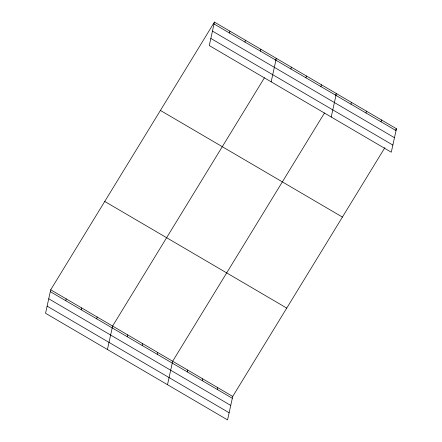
<?xml version="1.0" encoding="UTF-8"?>
<svg xmlns="http://www.w3.org/2000/svg" width="442" height="442" viewBox="0 0 442 442"><rect width="100%" height="100%" fill="white"/><g stroke="black" fill="none" stroke-linecap="round" stroke-linejoin="round"><path stroke-width="0.66" d="M214.436 22.1L209.276 45.57L391.286 152.203L396.446 128.732L214.436 22.1L50.714 289.797L45.554 313.267L227.564 419.9L232.724 396.43L384.921 147.578M65.781 300.72L66.184 298.864M81.251 309.781L81.66 307.925M96.721 318.848L97.13 316.986M107.439 349.523L112.6 326.052L264.432 77.786M127.208 336.705L127.616 334.848M142.219 345.506L142.628 343.644M157.236 354.302L157.645 352.445M229.497 33.023L229.906 31.161M167.501 384.711L172.662 361.241L324.494 112.975M244.967 42.084L245.376 40.228M187.27 371.893L187.679 370.037M260.443 51.15L260.846 49.289M202.287 380.689L202.69 378.833M271.161 81.825L276.322 58.355L275.239 60.123M217.298 389.49L217.707 387.628M290.924 69.007L291.333 67.151M305.941 77.809L306.35 75.947M320.958 86.604L321.367 84.748M331.224 117.014L336.384 93.544L335.301 95.312M350.987 104.196L351.396 102.34M366.004 112.992L366.412 111.135M381.021 121.793L381.429 119.931M395.363 130.495L396.446 128.732M214.027 23.956L396.038 130.589M212.458 31.089L394.468 137.722M210.845 38.437L392.85 145.07M160.407 110.439L342.417 217.072M104.743 201.458L286.753 308.091M50.714 289.797L232.724 396.43M50.305 291.654L232.315 398.286M48.742 298.786L230.746 405.419M47.123 306.135L229.133 412.767"/></g></svg>
